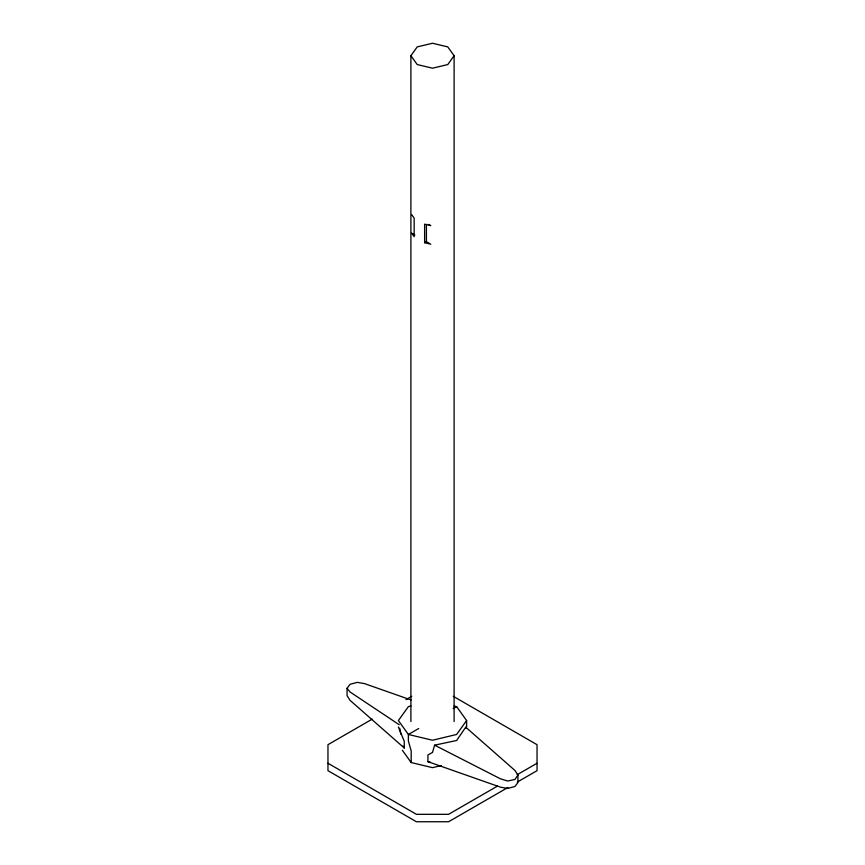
<?xml version="1.0" encoding="UTF-8"?>
<svg xmlns="http://www.w3.org/2000/svg" width="865" height="865" viewBox="0 0 865 865"><rect width="100%" height="100%" fill="white"/><g stroke="black" fill="none" stroke-linecap="round" stroke-linejoin="round"><path stroke-width="1.3" d="M465.738 727.195L456.623 740.494L434.608 745.165L432.5 752.474L427.916 754.95L427.916 761.654L500.467 787.172L507.69 788.437L514.924 786.501L517.93 782.522L517.93 775.094L514.945 770.466L465.738 727.195L465.738 728.265M517.93 775.094L514.924 779.462L507.69 781.009L500.467 778.824L434.608 745.165M410.897 721.551L410.897 55.728L417.222 46.905L432.5 43.25L447.778 46.905L454.103 55.728L454.103 721.551M454.103 55.728L447.778 64.551L432.5 68.194L417.222 64.551L410.897 55.728M454.082 706.013L456.623 706.619L466.613 720.545L456.623 734.471L432.5 740.235L408.377 734.471L398.387 720.545L408.377 706.619L410.918 706.013M398.387 727.043L404.269 741.294L404.269 747.998L350.055 700.336L347.07 695.698L347.07 688.27L350.076 684.291L357.31 682.366L364.533 683.62L411.145 700.012M424.618 242.73L426.413 241.692L430.759 244.2L424.618 242.73L424.618 224.165L430.759 225.624L428.586 224.381M372.188 719.15L327.965 744.689L327.965 770.683L416.422 821.75L448.578 821.75L507.939 787.485M405.945 699.666L411.762 696.303M418.714 728.503L408.377 734.471L408.377 740.97L411.189 750.95L411.189 762.562L432.5 767.655L441.269 765.557M453.174 708.608L456.623 706.619M497.462 786.101L448.578 814.322L416.422 814.322L327.965 763.254M517.248 774.672L537.035 763.254M517.248 782.101L537.035 770.683L537.035 744.689L453.238 696.303M427.916 761.654L430.208 762.054M414.876 235.031L411.621 233.15L414.162 236.696L414.162 218.121L411.621 214.585M399.262 724.751L350.055 691.978L347.07 688.27M402.366 750.258L411.189 762.562M402.993 746.041L404.269 747.998M399.706 728.211L400.841 734.201M466.613 720.545L466.613 727.043M426.413 224.446L426.413 241.692"/></g></svg>
